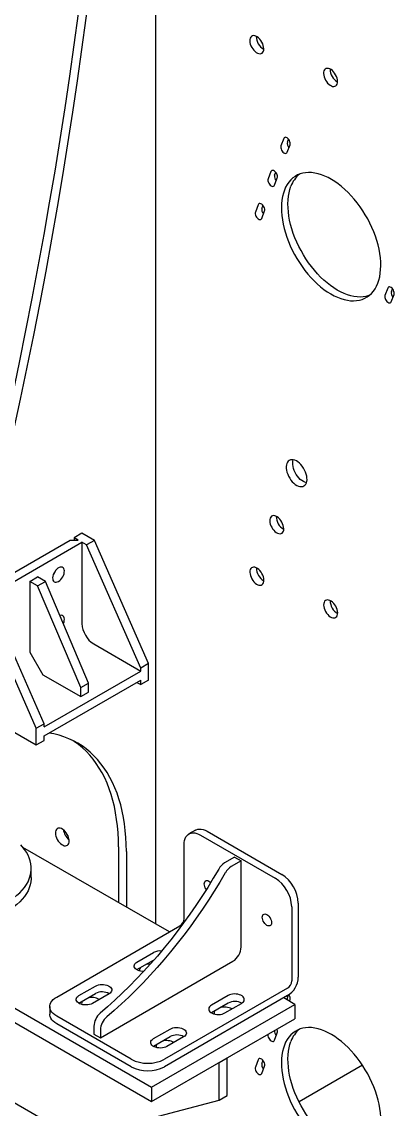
# Model space of a CAD drawing. Header units: millimetres. Extents: x 0 to 55611, y 0 to 32827.
# Drawn here: x 44232 to 44555, y 11632 to 12575 of the extents above; entities that cross this region are included whole.
import ezdxf

# ---------------------------------------------------------------- set-up
doc = ezdxf.new("R2010")
doc.units = ezdxf.units.MM
doc.header["$LTSCALE"] = 10
doc.linetypes.add('SLD-Continua', pattern=[0])
doc.layers.add('EQUIPO', color=30, linetype='SLD-Continua')

msp = doc.modelspace()

# ---------------------------------------------------------------- linework, layer by layer
at = {"color": 7, "linetype": 'SLD-Continua', "lineweight": 25}
for p, q in [((43835.05, 11945.07), (44344.16, 11651.17)), ((43835.05, 11932.63), (44344.16, 11638.72)), ((44359.84, 11785.8), (44232.68, 11859.21)), ((44468.62, 11723.01), (44458.9, 11728.62)), ((44344.16, 11651.17), (44468.62, 11723.01)), ((44468.62, 11723.01), (44468.62, 11710.57)), ((44344.16, 11638.72), (44468.62, 11710.57)), ((44165.32, 11672.48), (44278.34, 11607.24)), ((44402.8, 11672.57), (44409.98, 11676.72)), ((44402.8, 11639.91), (44402.8, 11672.57)), ((44409.98, 11644.06), (44409.98, 11676.72)), ((44344.16, 11651.17), (44344.16, 11638.72)), ((44278.34, 11607.24), (44402.8, 11639.91)), ((44402.8, 11639.91), (44409.98, 11644.06))]:
    msp.add_line(p, q, dxfattribs=at)
for centre, radius, start, end in [((44337.13, 11752.84), 3.22, 141.20223, 195.66977), ((44342.76, 11743.27), 14.7, 88.18486, 103.67505), ((44286.84, 11723.81), 3.22, 141.20223, 195.66977), ((44292.46, 11715.18), 13.78, 61.81816, 104.53396), ((44401.79, 11715.51), 3.22, 141.20223, 195.66977), ((44407.4, 11706.89), 13.78, 61.81816, 104.53396), ((44351.5, 11686.48), 3.22, 141.20223, 195.66977), ((44357.11, 11677.85), 13.78, 61.81816, 104.53396)]:
    msp.add_arc(centre, radius, start, end, dxfattribs=at)
at = {"layer": 'EQUIPO', "linetype": 'SLD-Continua', "lineweight": 25}
for p, q in [((44348.12, 11792.57), (44348.12, 12918.15)), ((44458.92, 12474), (44456.46, 12467.63)), ((44462.12, 12470.89), (44463.08, 12473.39)), ((44461.95, 12462.16), (44464.4, 12468.54)), ((44447.86, 12445.31), (44445.41, 12438.93)), ((44451.06, 12442.19), (44452.03, 12444.69)), ((44452.59, 12443.89), (44451.47, 12443.24)), ((44450.89, 12433.46), (44453.35, 12439.84)), ((44436.81, 12416.61), (44434.35, 12410.23)), ((44440.01, 12413.5), (44440.97, 12416)), ((44439.83, 12404.76), (44442.29, 12411.14)), ((44549.13, 12344.29), (44546.67, 12337.91)), ((44552.15, 12332.44), (44554.61, 12338.82)), ((44552.33, 12341.18), (44553.29, 12343.67)), ((44283.96, 12131.65), (44277.17, 12127.73)), ((44294.71, 12125.45), (44283.96, 12131.65)), ((44196.84, 12081.36), (44273.78, 12125.77)), ((44200.24, 12075.48), (44283.96, 12123.81)), ((44273.78, 12125.77), (44280.57, 12125.77)), ((44280.57, 12125.77), (44277.17, 12127.73)), ((44277.17, 12127.73), (44277.17, 12125.77)), ((44283.96, 12123.81), (44283.96, 12053.26)), ((44287.92, 12121.53), (44283.96, 12123.81)), ((44294.71, 12125.45), (44287.92, 12121.53)), ((44334.87, 12014.73), (44287.92, 12121.53)), ((44341.66, 12018.65), (44294.71, 12125.45)), ((44238.7, 12089.85), (44245.49, 12093.77)), ((44252.28, 12089.85), (44245.49, 12093.77)), ((44259.99, 12097.8), (44260.41, 12097.57)), ((44238.7, 12089.85), (44238.7, 12028.44)), ((44245.49, 12085.93), (44238.7, 12089.85)), ((44245.49, 12085.93), (44252.28, 12089.85)), ((44282.83, 11997.75), (44245.49, 12085.93)), ((44289.62, 12001.67), (44252.28, 12089.85)), ((44251.15, 11966.4), (44204.2, 12073.2)), ((44244.36, 11962.48), (44197.41, 12069.28)), ((44294.14, 12035.63), (44334.87, 12012.11)), ((44238.7, 12028.44), (44250.02, 12008.85)), ((44341.66, 12018.65), (44334.87, 12014.73)), ((44341.66, 12004.28), (44341.66, 12018.65)), ((44250.02, 12008.85), (44282.83, 11989.91)), ((44251.15, 11963.78), (44334.87, 12012.11)), ((44334.87, 12012.11), (44334.87, 12014.73)), ((44251.15, 11955.94), (44334.87, 12004.28)), ((44282.83, 11997.75), (44289.62, 12001.67)), ((44282.83, 11989.91), (44282.83, 11997.75)), ((44289.62, 11993.83), (44289.62, 12001.67)), ((44331.48, 12002.32), (44334.87, 12000.36)), ((44334.87, 12000.36), (44334.87, 12004.28)), ((44341.66, 12004.28), (44334.87, 12000.36)), ((44282.83, 11989.91), (44289.62, 11993.83)), ((44186.66, 11981.42), (44244.36, 11948.11)), ((44244.36, 11962.48), (44251.15, 11966.4)), ((44244.36, 11948.11), (44244.36, 11962.48)), ((44251.15, 11963.78), (44251.15, 11966.4)), ((44244.36, 11948.11), (44251.15, 11952.02)), ((44251.15, 11952.02), (44251.15, 11955.94)), ((44382.37, 11874.12), (44376.71, 11870.86)), ((44386.87, 11869.85), (44451.53, 11832.52)), ((44392.53, 11873.12), (44457.19, 11835.79)), ((44315.64, 11859.57), (44315.64, 11811.32)), ((44372.5, 11797.26), (44372.5, 11861.55)), ((44322.43, 11855.66), (44322.43, 11807.4)), ((44416.37, 11850.75), (44407.68, 11845.73)), ((44422.03, 11847.48), (44413.34, 11842.46)), ((44416.37, 11850.75), (44422.03, 11847.48)), ((44422.03, 11772.82), (44422.03, 11847.48)), ((44239.99, 11833.12), (44239.99, 11840.96)), ((44471.55, 11810.9), (44471.55, 11746.61)), ((44465.9, 11807.64), (44465.9, 11743.34)), ((44262.04, 11729.34), (44368.91, 11791.04)), ((44331.64, 11759.67), (44346, 11767.96)), ((44299.9, 11694.01), (44414.84, 11760.37)), ((44331.46, 11753.03), (44331.64, 11753.14)), ((44331.64, 11753.14), (44346, 11761.43)), ((44346, 11761.43), (44346.52, 11761.7)), ((44281.35, 11730.64), (44295.71, 11738.93)), ((44462.31, 11737.12), (44355.43, 11675.42)), ((44281.35, 11724.1), (44295.71, 11732.4)), ((44307.39, 11732.19), (44293.02, 11723.9)), ((44462.31, 11730.59), (44355.43, 11668.89)), ((44410.66, 11730.64), (44396.29, 11722.34)), ((44462.12, 11729.3), (44462.71, 11730.83)), ((44463.93, 11725.72), (44464.4, 11726.94)), ((44256.09, 11721.05), (44256.09, 11714.51)), ((44281.17, 11724), (44281.35, 11724.1)), ((44396.29, 11715.81), (44396.12, 11715.71)), ((44410.66, 11724.1), (44396.29, 11715.81)), ((44407.97, 11715.6), (44422.34, 11723.9)), ((44326.7, 11675.42), (44262.04, 11712.75)), ((44326.7, 11668.89), (44262.04, 11706.22)), ((44294.24, 11704.09), (44294.24, 11697.28)), ((44294.24, 11697.28), (44299.9, 11694.01)), ((44299.9, 11700.82), (44299.9, 11694.01)), ((44346, 11693.31), (44360.37, 11701.6)), ((44450.89, 11691.87), (44453.35, 11698.25)), ((44345.83, 11686.67), (44346, 11686.78)), ((44346, 11686.78), (44360.37, 11695.07)), ((44372.05, 11694.87), (44357.68, 11686.57)), ((44436.81, 11675.02), (44434.35, 11668.64)), ((44439.83, 11663.17), (44442.29, 11669.55)), ((44440.01, 11671.91), (44440.97, 11674.4)), ((44527.14, 11670.3), (44472.17, 11638.56))]:
    msp.add_line(p, q, dxfattribs=at)
at = {"layer": 'EQUIPO', "linetype": 'SLD-Continua', "lineweight": 25, "flags": 128}
for points in [[(44170.26, 12027.14), (44177.63, 12055.35), (44184.82, 12083.53), (44191.81, 12111.68), (44198.61, 12139.78), (44205.22, 12167.85), (44211.63, 12195.87), (44217.85, 12223.85), (44223.88, 12251.78), (44229.71, 12279.66), (44235.34, 12307.49), (44240.78, 12335.26), (44246.02, 12362.98), (44251.07, 12390.64), (44255.92, 12418.24), (44260.56, 12445.77), (44265.02, 12473.24), (44269.27, 12500.64), (44273.32, 12527.97), (44277.18, 12555.22), (44280.83, 12582.4), (44284.29, 12609.5), (44287.55, 12636.53), (44290.6, 12663.47), (44293.45, 12690.32), (44296.11, 12717.09), (44298.56, 12743.77), (44300.81, 12770.36), (44302.86, 12796.86), (44304.71, 12823.26), (44306.35, 12849.56), (44307.8, 12875.76), (44309.04, 12901.86)], [(44191.23, 12078.12), (44191.61, 12079.61), (44198.6, 12107.76), (44205.4, 12135.86), (44212.01, 12163.93), (44218.42, 12191.95), (44224.64, 12219.93), (44230.66, 12247.86), (44236.5, 12275.74), (44242.13, 12303.57), (44247.57, 12331.34), (44252.81, 12359.06), (44257.86, 12386.72), (44262.7, 12414.32), (44267.35, 12441.85), (44271.8, 12469.32), (44276.06, 12496.72), (44280.11, 12524.05), (44283.97, 12551.3), (44287.62, 12578.48), (44291.08, 12605.59), (44294.33, 12632.61), (44297.39, 12659.55), (44300.24, 12686.4), (44302.9, 12713.17), (44305.35, 12739.85), (44307.6, 12766.44), (44309.65, 12792.94), (44311.5, 12819.34), (44313.14, 12845.64), (44314.58, 12871.84), (44315.82, 12897.94)], [(44429.84, 12561.06), (44429.56, 12559.97), (44429.48, 12558.72), (44429.6, 12557.36), (44429.93, 12555.93), (44430.45, 12554.48), (44431.15, 12553.06), (44431.99, 12551.72), (44432.96, 12550.51), (44434.01, 12549.46), (44435.12, 12548.6), (44436.24, 12547.98), (44437.34, 12547.61), (44438.38, 12547.51), (44439.32, 12547.67), (44440.14, 12548.09), (44440.79, 12548.76), (44441.27, 12549.66), (44441.56, 12550.74), (44441.64, 12551.99), (44441.51, 12553.35), (44441.18, 12554.78), (44440.66, 12556.23), (44439.97, 12557.65), (44439.12, 12558.99), (44438.16, 12560.21), (44437.1, 12561.26), (44435.99, 12562.11), (44434.87, 12562.73), (44433.77, 12563.1), (44432.74, 12563.21), (44431.79, 12563.04), (44430.98, 12562.62), (44430.32, 12561.95), (44429.84, 12561.06)], [(44493.83, 12532.68), (44493.54, 12531.59), (44493.46, 12530.35), (44493.59, 12528.99), (44493.92, 12527.56), (44494.44, 12526.11), (44495.13, 12524.69), (44495.98, 12523.35), (44496.94, 12522.13), (44498, 12521.08), (44499.1, 12520.23), (44500.22, 12519.61), (44501.32, 12519.24), (44502.36, 12519.13), (44503.3, 12519.29), (44504.12, 12519.72), (44504.77, 12520.39), (44505.25, 12521.28), (44505.54, 12522.37), (44505.62, 12523.62), (44505.49, 12524.98), (44505.16, 12526.41), (44504.64, 12527.85), (44503.95, 12529.27), (44503.1, 12530.61), (44502.14, 12531.83), (44501.08, 12532.88), (44499.98, 12533.73), (44498.85, 12534.36), (44497.76, 12534.73), (44496.72, 12534.83), (44495.78, 12534.67), (44494.96, 12534.25), (44494.3, 12533.58), (44493.83, 12532.68)], [(44464.4, 12468.54), (44464.57, 12469.3), (44464.53, 12470.2), (44464.31, 12471.17), (44463.9, 12472.15), (44463.33, 12473.06), (44462.66, 12473.86), (44461.92, 12474.48), (44461.16, 12474.88), (44460.43, 12475.03), (44459.79, 12474.93), (44459.27, 12474.58), (44458.92, 12474)], [(44456.46, 12467.63), (44456.3, 12466.86), (44456.33, 12465.97), (44456.56, 12465), (44456.97, 12464.02), (44457.53, 12463.1), (44458.21, 12462.3), (44458.95, 12461.68), (44459.71, 12461.28), (44460.44, 12461.13), (44461.08, 12461.23), (44461.59, 12461.58), (44461.95, 12462.16)], [(44453.35, 12439.84), (44453.51, 12440.6), (44453.48, 12441.5), (44453.25, 12442.47), (44452.84, 12443.45), (44452.28, 12444.37), (44451.6, 12445.16), (44450.86, 12445.78), (44450.1, 12446.18), (44449.37, 12446.34), (44448.73, 12446.23), (44448.22, 12445.88), (44447.86, 12445.31)], [(44459.5, 12429.28), (44458.59, 12426.58), (44457.87, 12423.7), (44457.35, 12420.65), (44457.03, 12417.46), (44456.9, 12414.13), (44456.98, 12410.69), (44457.26, 12407.15), (44457.74, 12403.52), (44458.41, 12399.82), (44459.28, 12396.07), (44460.34, 12392.29), (44461.59, 12388.49), (44463.01, 12384.69), (44464.6, 12380.92), (44466.37, 12377.18), (44468.28, 12373.49), (44470.35, 12369.88), (44472.55, 12366.35), (44474.88, 12362.93), (44477.33, 12359.63), (44479.89, 12356.47), (44482.54, 12353.46), (44485.27, 12350.61), (44488.06, 12347.94), (44490.92, 12345.46), (44493.81, 12343.19), (44496.74, 12341.13), (44499.68, 12339.29), (44502.62, 12337.68), (44505.55, 12336.31), (44508.46, 12335.19), (44511.32, 12334.31), (44514.13, 12333.69), (44516.88, 12333.33), (44519.55, 12333.23), (44522.12, 12333.38), (44524.6, 12333.8), (44526.96, 12334.47), (44529.19, 12335.39), (44531.29, 12336.57), (44533.24, 12337.99), (44535.03, 12339.64), (44536.67, 12341.53), (44538.13, 12343.63), (44539.41, 12345.95), (44540.51, 12348.47), (44541.43, 12351.17), (44542.14, 12354.05), (44542.67, 12357.1), (44542.99, 12360.29), (44543.11, 12363.61), (44543.03, 12367.06), (44542.76, 12370.6), (44542.28, 12374.23), (44541.6, 12377.93), (44540.73, 12381.68), (44539.67, 12385.46), (44538.43, 12389.26), (44537.01, 12393.05), (44535.41, 12396.83), (44533.65, 12400.57), (44531.73, 12404.26), (44529.67, 12407.87), (44527.46, 12411.4), (44525.13, 12414.82), (44522.68, 12418.12), (44520.13, 12421.28), (44517.48, 12424.29), (44514.75, 12427.14), (44511.95, 12429.81), (44509.1, 12432.28), (44506.2, 12434.56), (44503.28, 12436.62), (44500.34, 12438.46), (44497.39, 12440.07), (44494.46, 12441.44), (44491.56, 12442.56), (44488.69, 12443.44), (44485.88, 12444.06), (44483.14, 12444.42), (44480.47, 12444.52), (44477.89, 12444.37), (44475.42, 12443.95), (44473.06, 12443.28), (44470.83, 12442.36), (44468.73, 12441.18), (44466.78, 12439.76), (44464.98, 12438.11), (44463.35, 12436.22), (44461.89, 12434.12), (44460.6, 12431.8), (44459.5, 12429.28)], [(44445.41, 12438.93), (44445.24, 12438.17), (44445.28, 12437.27), (44445.5, 12436.3), (44445.91, 12435.32), (44446.47, 12434.4), (44447.15, 12433.61), (44447.89, 12432.99), (44448.65, 12432.59), (44449.38, 12432.43), (44450.02, 12432.53), (44450.54, 12432.88), (44450.89, 12433.46)], [(44533.18, 12337.94), (44532.61, 12337.73), (44530.26, 12337.06), (44527.78, 12336.65), (44525.21, 12336.49), (44522.54, 12336.59), (44519.79, 12336.96), (44516.98, 12337.58), (44514.11, 12338.45), (44511.21, 12339.58), (44508.28, 12340.95), (44505.34, 12342.55), (44502.4, 12344.39), (44499.47, 12346.45), (44496.58, 12348.73), (44493.72, 12351.21), (44490.92, 12353.88), (44488.19, 12356.72), (44485.54, 12359.73), (44482.99, 12362.9), (44480.54, 12366.2), (44478.21, 12369.62), (44476.01, 12373.14), (44473.94, 12376.76), (44472.02, 12380.44), (44470.26, 12384.18), (44468.67, 12387.96), (44467.24, 12391.76), (44466, 12395.55), (44464.94, 12399.34), (44464.07, 12403.09), (44463.4, 12406.78), (44462.92, 12410.41), (44462.64, 12413.96), (44462.56, 12417.4), (44462.68, 12420.73), (44463.01, 12423.92), (44463.53, 12426.96), (44464.25, 12429.84), (44465.16, 12432.55)], [(44442.29, 12411.14), (44442.45, 12411.9), (44442.42, 12412.8), (44442.19, 12413.77), (44441.78, 12414.75), (44441.22, 12415.67), (44440.55, 12416.46), (44439.8, 12417.08), (44439.04, 12417.48), (44438.31, 12417.64), (44437.67, 12417.54), (44437.16, 12417.19), (44436.81, 12416.61)], [(44434.35, 12410.23), (44434.18, 12409.47), (44434.22, 12408.57), (44434.45, 12407.6), (44434.86, 12406.62), (44435.42, 12405.7), (44436.09, 12404.91), (44436.84, 12404.29), (44437.6, 12403.89), (44438.32, 12403.73), (44438.97, 12403.83), (44439.48, 12404.19), (44439.83, 12404.76)], [(44546.67, 12337.91), (44546.51, 12337.15), (44546.54, 12336.25), (44546.77, 12335.28), (44547.18, 12334.3), (44547.74, 12333.38), (44548.41, 12332.59), (44549.16, 12331.97), (44549.92, 12331.57), (44550.64, 12331.41), (44551.29, 12331.51), (44551.8, 12331.86), (44552.15, 12332.44)], [(44554.61, 12338.82), (44554.77, 12339.58), (44554.74, 12340.48), (44554.51, 12341.45), (44554.1, 12342.43), (44553.54, 12343.35), (44552.87, 12344.14), (44552.12, 12344.76), (44551.36, 12345.16), (44550.64, 12345.32), (44549.99, 12345.22), (44549.48, 12344.86), (44549.13, 12344.29)], [(44461.59, 12192.24), (44461.23, 12190.94), (44461.06, 12189.49), (44461.09, 12187.91), (44461.33, 12186.23), (44461.76, 12184.51), (44462.37, 12182.76), (44463.16, 12181.03), (44464.11, 12179.37), (44465.19, 12177.81), (44466.37, 12176.37), (44467.65, 12175.1), (44468.97, 12174.03), (44470.32, 12173.17), (44471.67, 12172.55), (44472.98, 12172.18), (44474.23, 12172.07), (44475.38, 12172.21), (44476.42, 12172.62), (44477.31, 12173.27), (44478.05, 12174.16), (44478.6, 12175.27), (44478.97, 12176.56), (44479.14, 12178.01), (44479.1, 12179.59), (44478.87, 12181.27), (44478.44, 12183), (44477.82, 12184.74), (44477.03, 12186.47), (44476.09, 12188.13), (44475.01, 12189.7), (44473.82, 12191.13), (44472.55, 12192.4), (44471.22, 12193.47), (44469.87, 12194.33), (44468.53, 12194.95), (44467.21, 12195.32), (44465.97, 12195.43), (44464.81, 12195.29), (44463.78, 12194.88), (44462.88, 12194.23), (44462.15, 12193.34), (44461.59, 12192.24)], [(44478.67, 12175.44), (44478.64, 12175.44), (44477.33, 12175.82), (44475.98, 12176.44), (44474.63, 12177.3), (44473.3, 12178.37), (44472.03, 12179.64), (44470.84, 12181.07), (44469.76, 12182.64), (44468.82, 12184.3), (44468.03, 12186.02), (44467.41, 12187.77), (44466.98, 12189.5), (44466.75, 12191.17), (44466.71, 12192.76), (44466.88, 12194.21), (44467.18, 12195.33)], [(44447.16, 12144.76), (44446.88, 12143.67), (44446.8, 12142.43), (44446.92, 12141.06), (44447.25, 12139.64), (44447.77, 12138.19), (44448.47, 12136.77), (44449.31, 12135.43), (44450.28, 12134.21), (44451.33, 12133.16), (44452.44, 12132.31), (44453.56, 12131.69), (44454.66, 12131.32), (44455.7, 12131.21), (44456.64, 12131.37), (44457.45, 12131.79), (44458.11, 12132.46), (44458.59, 12133.36), (44458.88, 12134.45), (44458.96, 12135.69), (44458.83, 12137.05), (44458.5, 12138.48), (44457.98, 12139.93), (44457.29, 12141.35), (44456.44, 12142.69), (44455.48, 12143.91), (44454.42, 12144.96), (44453.31, 12145.81), (44452.19, 12146.43), (44451.09, 12146.8), (44450.06, 12146.91), (44449.11, 12146.75), (44448.3, 12146.33), (44447.64, 12145.65), (44447.16, 12144.76)], [(44263.6, 12089.85), (44264.62, 12090.56), (44265.6, 12091.48), (44266.5, 12092.58), (44267.29, 12093.81), (44267.92, 12095.11), (44268.37, 12096.44), (44268.63, 12097.74), (44268.68, 12098.96), (44268.52, 12100.04), (44268.17, 12100.95), (44267.62, 12101.65), (44266.91, 12102.1), (44266.07, 12102.29), (44265.12, 12102.21), (44264.11, 12101.87), (44263.08, 12101.28), (44262.07, 12100.46), (44261.12, 12099.44), (44260.28, 12098.27), (44259.57, 12097), (44259.02, 12095.68), (44258.67, 12094.35), (44258.51, 12093.09), (44258.56, 12091.93), (44258.82, 12090.93), (44259.27, 12090.12), (44259.91, 12089.54), (44260.69, 12089.22), (44261.59, 12089.16), (44262.57, 12089.38), (44263.6, 12089.85)], [(44429.94, 12100.07), (44429.66, 12098.98), (44429.58, 12097.73), (44429.7, 12096.37), (44430.03, 12094.94), (44430.55, 12093.5), (44431.25, 12092.08), (44432.09, 12090.74), (44433.06, 12089.52), (44434.11, 12088.47), (44435.22, 12087.62), (44436.34, 12087), (44437.44, 12086.63), (44438.48, 12086.52), (44439.42, 12086.68), (44440.24, 12087.1), (44440.89, 12087.77), (44441.37, 12088.67), (44441.66, 12089.76), (44441.74, 12091), (44441.61, 12092.36), (44441.28, 12093.79), (44440.76, 12095.24), (44440.07, 12096.66), (44439.22, 12098), (44438.26, 12099.22), (44437.2, 12100.27), (44436.09, 12101.12), (44434.97, 12101.74), (44433.87, 12102.11), (44432.84, 12102.22), (44431.89, 12102.06), (44431.08, 12101.63), (44430.42, 12100.96), (44429.94, 12100.07)], [(44493.92, 12071.7), (44493.64, 12070.61), (44493.56, 12069.36), (44493.69, 12068), (44494.02, 12066.57), (44494.54, 12065.12), (44495.23, 12063.7), (44496.07, 12062.36), (44497.04, 12061.15), (44498.1, 12060.09), (44499.2, 12059.24), (44500.32, 12058.62), (44501.42, 12058.25), (44502.46, 12058.15), (44503.4, 12058.31), (44504.22, 12058.73), (44504.87, 12059.4), (44505.35, 12060.29), (44505.64, 12061.38), (44505.72, 12062.63), (44505.59, 12063.99), (44505.26, 12065.42), (44504.74, 12066.87), (44504.05, 12068.29), (44503.2, 12069.63), (44502.24, 12070.84), (44501.18, 12071.9), (44500.08, 12072.75), (44498.95, 12073.37), (44497.86, 12073.74), (44496.82, 12073.84), (44495.88, 12073.68), (44495.06, 12073.26), (44494.4, 12072.59), (44493.92, 12071.7)], [(44267.84, 12053.11), (44267.92, 12053.3), (44268.37, 12054.63), (44268.63, 12055.93), (44268.68, 12057.15), (44268.52, 12058.24), (44268.17, 12059.15), (44267.62, 12059.84), (44266.91, 12060.29), (44266.07, 12060.49), (44265.12, 12060.41), (44264.78, 12060.32)], [(44322.43, 11855.66), (44322.33, 11861.84), (44322.02, 11867.89), (44321.52, 11873.81), (44320.82, 11879.59), (44319.92, 11885.23), (44318.83, 11890.7), (44317.53, 11896.01), (44316.05, 11901.15), (44314.37, 11906.11), (44312.5, 11910.89), (44310.45, 11915.47), (44308.21, 11919.86), (44305.79, 11924.04), (44303.19, 11928.01), (44300.42, 11931.76), (44297.47, 11935.3), (44294.37, 11938.6), (44291.09, 11941.68), (44287.67, 11944.52), (44284.08, 11947.13), (44280.36, 11949.49), (44276.48, 11951.6), (44272.47, 11953.47), (44268.33, 11955.09), (44264.07, 11956.45), (44259.68, 11957.56), (44255.37, 11958.38)], [(44315.64, 11859.57), (44315.54, 11865.75), (44315.24, 11871.81), (44314.74, 11877.73), (44314.03, 11883.51), (44313.14, 11889.15), (44312.04, 11894.62), (44310.75, 11899.93), (44309.26, 11905.07), (44307.58, 11910.03), (44305.71, 11914.81), (44303.66, 11919.39), (44301.42, 11923.78), (44299, 11927.96), (44296.4, 11931.93), (44293.63, 11935.68), (44290.69, 11939.21), (44287.58, 11942.52), (44284.31, 11945.6), (44280.88, 11948.44), (44277.3, 11951.04), (44276.39, 11951.65)], [(44272.45, 11862.65), (44272.73, 11863.71), (44272.81, 11864.93), (44272.69, 11866.26), (44272.37, 11867.65), (44271.86, 11869.07), (44271.18, 11870.45), (44270.35, 11871.76), (44269.41, 11872.95), (44268.38, 11873.98), (44267.3, 11874.81), (44266.2, 11875.42), (44265.13, 11875.78), (44264.12, 11875.88), (44263.2, 11875.73), (44262.4, 11875.31), (44261.76, 11874.66), (44261.29, 11873.78), (44261.01, 11872.72), (44260.93, 11871.5), (44261.06, 11870.17), (44261.38, 11868.78), (44261.89, 11867.36), (44262.57, 11865.98), (44263.39, 11864.67), (44264.33, 11863.48), (44265.36, 11862.45), (44266.45, 11861.62), (44267.54, 11861.01), (44268.61, 11860.65), (44269.63, 11860.55), (44270.55, 11860.71), (44271.34, 11861.12), (44271.99, 11861.77), (44272.45, 11862.65)], [(44372.5, 11861.55), (44372.61, 11863.49), (44372.92, 11865.28), (44373.44, 11866.9), (44374.15, 11868.31), (44375.05, 11869.51), (44376.12, 11870.47), (44377.34, 11871.18), (44378.71, 11871.62), (44380.19, 11871.8), (44381.78, 11871.71), (44383.43, 11871.35), (44385.14, 11870.73), (44386.87, 11869.85)], [(44382.37, 11874.12), (44383, 11874.44), (44384.37, 11874.89), (44385.85, 11875.07), (44387.43, 11874.98), (44389.09, 11874.62), (44390.8, 11873.99), (44392.53, 11873.12)], [(44218.91, 11811.57), (44222, 11813.47), (44224.89, 11815.48), (44227.54, 11817.6), (44229.97, 11819.8), (44232.15, 11822.09), (44234.07, 11824.45), (44235.74, 11826.88), (44237.14, 11829.36), (44238.26, 11831.89), (44239.11, 11834.46), (44239.67, 11837.05), (44239.96, 11839.65), (44239.96, 11842.26), (44239.67, 11844.87), (44239.11, 11847.46), (44238.26, 11850.03), (44237.14, 11852.56), (44235.74, 11855.04), (44234.07, 11857.47), (44232.15, 11859.83), (44230.78, 11861.3)], [(44402.63, 11840.4), (44397.86, 11832.36), (44392.96, 11824.41), (44387.92, 11816.56), (44382.75, 11808.81), (44377.46, 11801.18), (44372.05, 11793.66), (44366.53, 11786.28), (44360.9, 11779.03), (44355.16, 11771.92), (44349.33, 11764.96), (44343.4, 11758.15), (44337.38, 11751.51), (44331.29, 11745.03), (44325.12, 11738.73), (44318.88, 11732.61), (44312.57, 11726.67), (44306.21, 11720.92), (44299.79, 11715.37)], [(44239.99, 11833.12), (44239.96, 11831.81), (44239.67, 11829.21), (44239.11, 11826.62), (44238.26, 11824.05), (44237.14, 11821.52), (44235.74, 11819.04), (44234.07, 11816.61), (44232.15, 11814.25), (44229.97, 11811.96), (44227.54, 11809.76), (44224.89, 11807.64), (44222, 11805.63), (44218.91, 11803.73)], [(44408.28, 11837.14), (44403.52, 11829.09), (44398.61, 11821.14), (44393.58, 11813.29), (44388.41, 11805.54), (44383.12, 11797.91), (44377.71, 11790.4), (44372.19, 11783.01), (44366.55, 11775.76), (44360.82, 11768.65), (44354.98, 11761.69), (44349.06, 11754.89), (44343.04, 11748.25), (44336.95, 11741.77), (44330.77, 11735.47), (44324.53, 11729.34), (44318.23, 11723.4), (44311.87, 11717.66), (44305.45, 11712.11)], [(44391.84, 11822.64), (44391.53, 11823.06), (44390.89, 11824.17), (44390.41, 11825.34), (44390.11, 11826.5), (44390.01, 11827.59), (44390.11, 11828.57), (44390.41, 11829.39), (44390.89, 11830), (44391.53, 11830.37), (44392.3, 11830.48), (44393.16, 11830.33), (44394.06, 11829.93)], [(44394.06, 11829.93), (44394.96, 11829.29), (44395.61, 11828.67)], [(44444.34, 11800.9), (44445.24, 11800.26), (44446.1, 11799.42), (44446.87, 11798.42), (44447.51, 11797.31), (44447.99, 11796.15), (44448.29, 11794.99), (44448.39, 11793.89), (44448.29, 11792.91), (44447.99, 11792.1), (44447.51, 11791.49), (44446.87, 11791.12), (44446.1, 11791.01), (44445.24, 11791.15), (44444.34, 11791.56), (44443.44, 11792.19), (44442.59, 11793.03), (44441.82, 11794.03), (44441.18, 11795.14), (44440.7, 11796.3), (44440.4, 11797.46), (44440.3, 11798.56), (44440.4, 11799.54), (44440.7, 11800.36), (44441.18, 11800.97), (44441.82, 11801.33), (44442.59, 11801.45), (44443.44, 11801.3), (44444.34, 11800.9)], [(44337.4, 11751.53), (44336.33, 11751.58), (44334.85, 11751.78), (44333.46, 11752.13), (44332.2, 11752.63), (44331.12, 11753.25), (44330.26, 11753.98), (44329.65, 11754.78), (44329.3, 11755.64), (44329.23, 11756.52), (44329.44, 11757.39), (44329.92, 11758.22), (44330.66, 11758.99), (44331.64, 11759.67)], [(44295.71, 11738.93), (44296.89, 11739.49), (44298.22, 11739.92), (44299.66, 11740.2), (44301.17, 11740.32), (44302.69, 11740.28), (44304.17, 11740.08), (44305.57, 11739.72), (44306.83, 11739.23), (44307.9, 11738.61), (44308.76, 11737.88), (44309.38, 11737.08), (44309.73, 11736.22), (44309.8, 11735.34), (44309.59, 11734.47), (44309.1, 11733.64), (44308.36, 11732.87), (44307.39, 11732.19)], [(44262.04, 11712.75), (44260.41, 11713.81), (44259.02, 11714.98), (44257.88, 11716.23), (44257.01, 11717.56), (44256.42, 11718.93), (44256.12, 11720.34), (44256.12, 11721.75), (44256.42, 11723.16), (44257.01, 11724.54), (44257.88, 11725.86), (44259.02, 11727.11), (44260.41, 11728.28), (44262.04, 11729.34)], [(44293.02, 11723.9), (44291.85, 11723.33), (44290.52, 11722.91), (44289.07, 11722.63), (44287.56, 11722.51), (44286.04, 11722.55), (44284.56, 11722.75), (44283.17, 11723.1), (44281.91, 11723.6), (44280.83, 11724.22), (44279.97, 11724.95), (44279.36, 11725.75), (44279.01, 11726.61), (44278.94, 11727.49), (44279.15, 11728.36), (44279.63, 11729.19), (44280.37, 11729.96), (44281.35, 11730.64)], [(44422.34, 11723.9), (44423.31, 11724.57), (44424.05, 11725.34), (44424.53, 11726.18), (44424.75, 11727.05), (44424.67, 11727.92), (44424.33, 11728.78), (44423.71, 11729.59), (44422.85, 11730.31), (44421.77, 11730.93), (44420.52, 11731.43), (44419.12, 11731.78), (44417.64, 11731.99), (44416.12, 11732.03), (44414.61, 11731.91), (44413.16, 11731.63), (44411.83, 11731.2), (44410.66, 11730.64)], [(44396.29, 11722.34), (44395.32, 11721.66), (44394.58, 11720.9), (44394.09, 11720.06), (44393.88, 11719.19), (44393.95, 11718.31), (44394.3, 11717.46), (44394.92, 11716.65), (44395.78, 11715.93), (44396.86, 11715.31), (44398.11, 11714.81), (44399.51, 11714.45), (44400.99, 11714.25), (44402.51, 11714.21), (44404.02, 11714.33), (44405.46, 11714.61), (44406.8, 11715.04), (44407.97, 11715.6)], [(44262.04, 11706.22), (44260.41, 11707.28), (44259.02, 11708.44), (44257.88, 11709.7), (44257.01, 11711.02), (44256.42, 11712.4), (44256.12, 11713.8), (44256.09, 11714.51)], [(44360.37, 11701.6), (44361.54, 11702.17), (44362.88, 11702.59), (44364.32, 11702.87), (44365.83, 11703), (44367.35, 11702.95), (44368.83, 11702.75), (44370.23, 11702.4), (44371.48, 11701.9), (44372.56, 11701.28), (44373.42, 11700.55), (44374.04, 11699.75), (44374.39, 11698.89), (44374.46, 11698.01), (44374.25, 11697.14), (44373.76, 11696.31), (44373.02, 11695.54), (44372.05, 11694.87)], [(44445.34, 11697.13), (44445.24, 11696.57), (44445.28, 11695.68), (44445.5, 11694.71), (44445.91, 11693.73), (44446.47, 11692.81), (44447.15, 11692.01), (44447.89, 11691.39), (44448.65, 11690.99), (44449.38, 11690.84), (44450.02, 11690.94), (44450.54, 11691.29), (44450.89, 11691.87)], [(44459.5, 11687.69), (44458.59, 11684.98), (44457.87, 11682.1), (44457.35, 11679.06), (44457.03, 11675.87), (44456.9, 11672.54), (44456.98, 11669.1), (44457.26, 11665.56), (44457.74, 11661.93), (44458.41, 11658.23), (44459.28, 11654.48), (44460.34, 11650.7), (44461.59, 11646.9), (44463.01, 11643.1), (44464.6, 11639.32), (44466.37, 11635.58), (44468.28, 11631.9), (44470.35, 11628.28), (44472.55, 11624.76), (44474.88, 11621.34), (44477.33, 11618.04), (44479.89, 11614.88), (44482.54, 11611.86), (44485.27, 11609.02), (44488.06, 11606.35), (44490.92, 11603.87), (44493.81, 11601.6), (44496.74, 11599.54), (44499.68, 11597.7), (44502.62, 11596.09), (44505.55, 11594.72), (44508.46, 11593.59), (44511.32, 11592.72), (44514.13, 11592.1), (44516.88, 11591.74), (44519.55, 11591.63), (44522.12, 11591.79), (44524.6, 11592.2), (44526.96, 11592.88), (44529.19, 11593.8), (44531.29, 11594.97), (44533.24, 11596.39), (44535.03, 11598.05), (44536.67, 11599.93), (44538.13, 11602.04), (44539.41, 11604.36), (44540.51, 11606.87), (44541.43, 11609.58), (44542.14, 11612.46), (44542.67, 11615.5), (44542.99, 11618.7), (44543.11, 11622.02), (44543.03, 11625.46), (44542.76, 11629.01), (44542.28, 11632.64), (44541.6, 11636.34), (44540.73, 11640.08), (44539.67, 11643.87), (44538.43, 11647.67), (44537.01, 11651.46), (44535.41, 11655.24), (44533.65, 11658.98), (44531.73, 11662.67), (44529.67, 11666.28), (44527.46, 11669.8), (44525.13, 11673.22), (44522.68, 11676.52), (44520.13, 11679.69), (44517.48, 11682.7), (44514.75, 11685.55), (44511.95, 11688.21), (44509.1, 11690.69), (44506.2, 11692.97), (44503.28, 11695.03), (44500.34, 11696.87), (44497.39, 11698.48), (44494.46, 11699.85), (44491.56, 11700.97), (44488.69, 11701.84), (44485.88, 11702.46), (44483.14, 11702.83), (44480.47, 11702.93), (44477.89, 11702.77), (44475.42, 11702.36), (44473.06, 11701.69), (44470.83, 11700.76), (44468.73, 11699.59), (44466.78, 11698.17), (44464.98, 11696.51), (44463.35, 11694.63), (44461.89, 11692.52), (44460.6, 11690.21), (44459.5, 11687.69)], [(44357.68, 11686.57), (44356.51, 11686.01), (44355.18, 11685.58), (44353.73, 11685.3), (44352.22, 11685.18), (44350.7, 11685.22), (44349.22, 11685.42), (44347.82, 11685.78), (44346.57, 11686.27), (44345.49, 11686.9), (44344.63, 11687.62), (44344.01, 11688.43), (44343.67, 11689.28), (44343.59, 11690.16), (44343.81, 11691.03), (44344.29, 11691.87), (44345.03, 11692.63), (44346, 11693.31)], [(44533.18, 11596.35), (44532.61, 11596.14), (44530.26, 11595.47), (44527.78, 11595.05), (44525.21, 11594.9), (44522.54, 11595), (44519.79, 11595.36), (44516.98, 11595.98), (44514.11, 11596.86), (44511.21, 11597.98), (44508.28, 11599.35), (44505.34, 11600.96), (44502.4, 11602.8), (44499.47, 11604.86), (44496.58, 11607.14), (44493.72, 11609.62), (44490.92, 11612.28), (44488.19, 11615.13), (44485.54, 11618.14), (44482.99, 11621.31), (44480.54, 11624.6), (44478.21, 11628.02), (44476.01, 11631.55), (44473.94, 11635.16), (44472.02, 11638.85), (44470.26, 11642.59), (44468.67, 11646.37), (44467.24, 11650.16), (44466, 11653.96), (44464.94, 11657.74), (44464.07, 11661.49), (44463.4, 11665.19), (44462.92, 11668.82), (44462.64, 11672.37), (44462.56, 11675.81), (44462.68, 11679.13), (44463.01, 11682.33), (44463.53, 11685.37), (44464.25, 11688.25), (44465.16, 11690.96)], [(44434.35, 11668.64), (44434.18, 11667.88), (44434.22, 11666.98), (44434.45, 11666.01), (44434.86, 11665.03), (44435.42, 11664.11), (44436.09, 11663.32), (44436.84, 11662.7), (44437.6, 11662.3), (44438.32, 11662.14), (44438.97, 11662.24), (44439.48, 11662.59), (44439.83, 11663.17)], [(44442.29, 11669.55), (44442.45, 11670.31), (44442.42, 11671.21), (44442.19, 11672.18), (44441.78, 11673.16), (44441.22, 11674.08), (44440.55, 11674.87), (44439.8, 11675.49), (44439.04, 11675.89), (44438.31, 11676.05), (44437.67, 11675.95), (44437.16, 11675.59), (44436.81, 11675.02)]]:
    msp.add_lwpolyline(points, dxfattribs=at)
at = {"layer": 'EQUIPO', "linetype": 'SLD-Continua', "lineweight": 25}
for centre, radius, start, end in [((44447.91, 12562.49), 12.76, 179.49998, 240.49464), ((44511.89, 12534.11), 12.76, 179.49998, 240.49464), ((44467.47, 12469.74), 5.48, 167.85696, 222.55357), ((44456.42, 12441.04), 5.48, 167.85694, 222.55358), ((44488.32, 12424.23), 24.61, 130.03778, 160.24808), ((44445.36, 12412.35), 5.48, 167.85699, 222.55357), ((44557.68, 12340.02), 5.48, 167.85696, 222.55357), ((44465.23, 12146.19), 12.76, 179.49998, 240.49464), ((44448.01, 12101.5), 12.76, 179.49998, 240.49464), ((44249.86, 12103.65), 12.18, 318.62646, 341.37892), ((44511.99, 12073.13), 12.76, 179.49998, 240.49464), ((44305.98, 12054.22), 22.04, 182.48713, 237.51287), ((44281.06, 11876.41), 13.41, 188.34773, 231.64689), ((44415.43, 11833.31), 14.64, 121.94192, 151.00508), ((44421.09, 11830.04), 14.64, 121.94192, 151.00508), ((44434.79, 11806.27), 31.14, 2.52015, 57.47985), ((44440.45, 11809.53), 31.14, 2.52015, 57.47985), ((44364.7, 11797.61), 7.81, 302.60548, 357.39452), ((44455.67, 11802.77), 9.85, 205.03967, 214.95495), ((44406.5, 11773.49), 15.55, 302.4764, 357.5236), ((44351.77, 11756.87), 12.5, 84.35474, 117.47179), ((44451.62, 11747.44), 19.95, 302.38686, 357.61314), ((44458.1, 11743.7), 7.81, 302.60548, 357.39452), ((44301.54, 11721.3), 12.54, 61.29423, 117.7042), ((44416.49, 11712.99), 12.55, 61.33301, 117.66542), ((44465.99, 11728.13), 4.04, 163.16344, 200.54079), ((44459.27, 11728.11), 5.26, 347.20641, 37.61813), ((44310.14, 11703.27), 15.92, 130.53224, 177.06705), ((44315.8, 11700.01), 15.92, 130.53224, 177.06705), ((44366.2, 11683.97), 12.54, 61.29423, 117.7042), ((44456.56, 11699.53), 5.63, 171.13943, 222.14671), ((44448.92, 11699.44), 4.59, 344.97317, 27.37926), ((44488.32, 11682.64), 24.61, 130.03778, 160.24808), ((44341.06, 11703.05), 31.14, 242.52431, 297.47569), ((44341.06, 11696.52), 31.14, 242.52431, 297.47569), ((44445.36, 11670.75), 5.48, 167.85696, 222.55357)]:
    msp.add_arc(centre, radius, start, end, dxfattribs=at)

doc.saveas('drawing.dxf')
